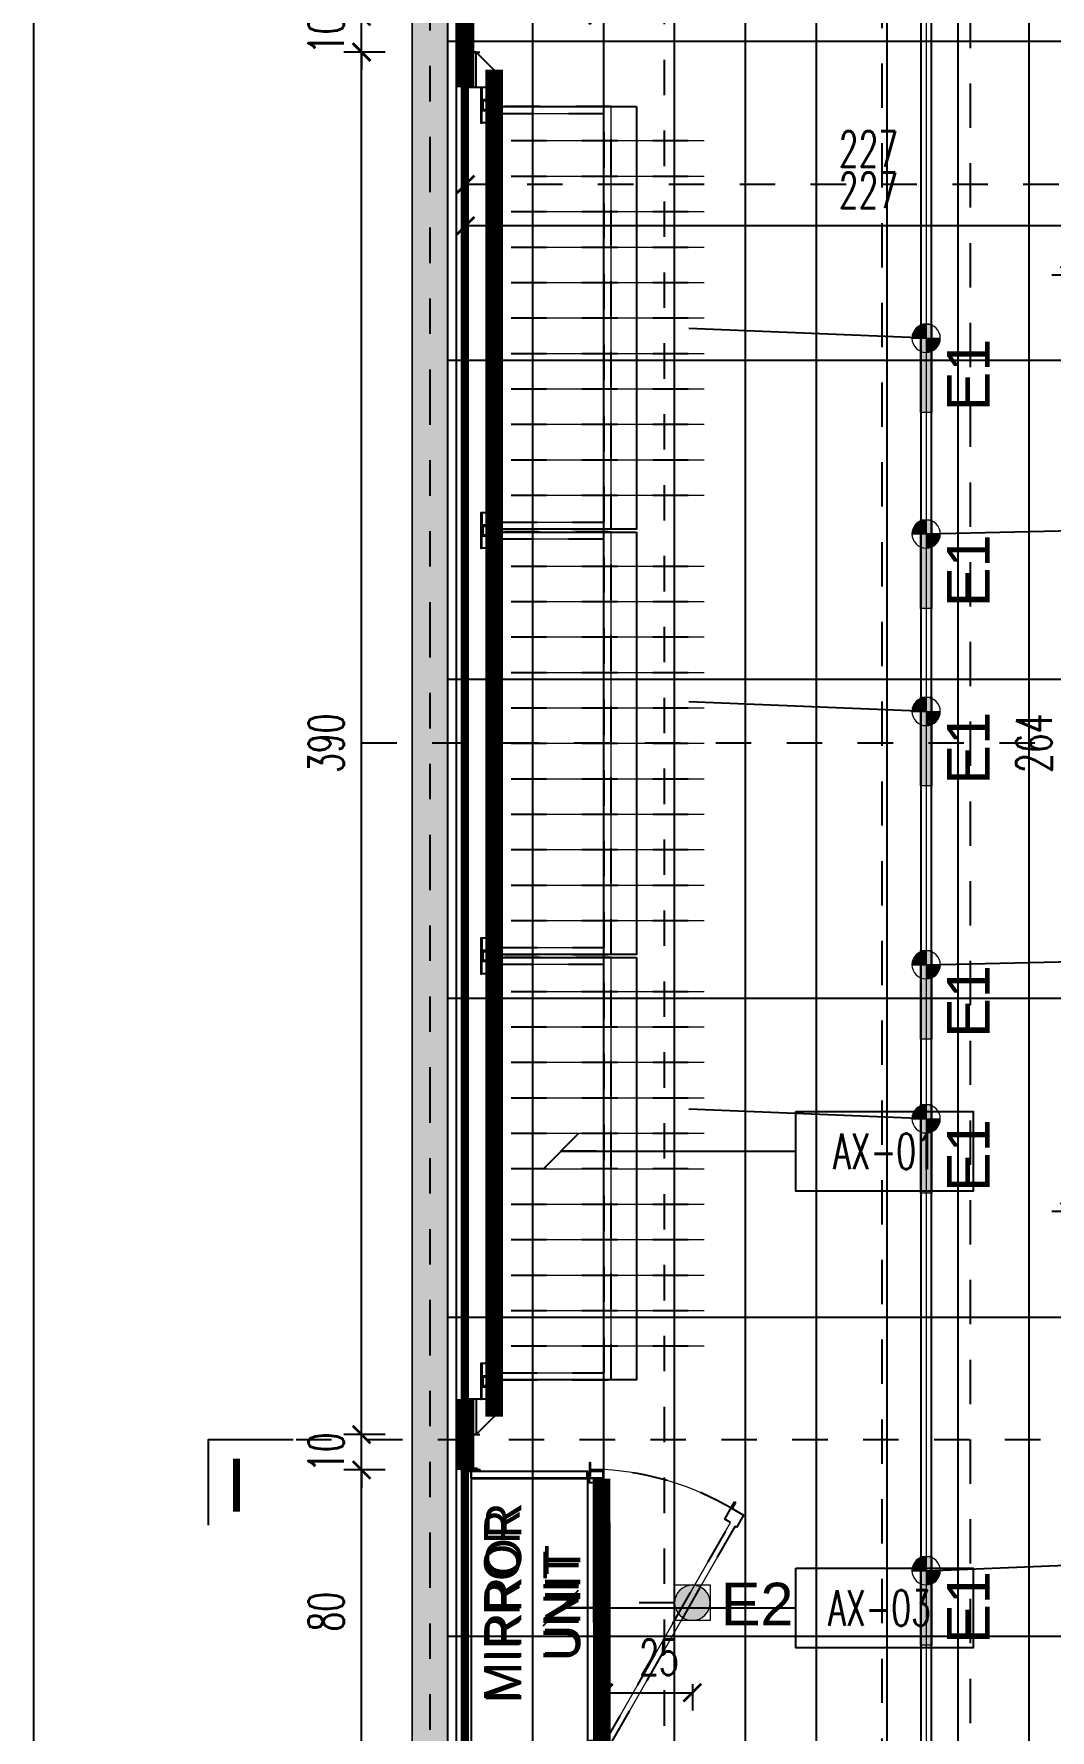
# Model space of a CAD drawing. Extents: x 214 to 401, y 14 to 126.
# Drawn here: x 305.851 to 308.718, y 77.957 to 82.742 of the extents above; entities that cross this region are included whole.
import ezdxf

# ---------------------------------------------------------------- set-up
doc = ezdxf.new("R2010")
doc.units = 0
doc.header["$LTSCALE"] = 0.25
doc.header["$MEASUREMENT"] = 0
for name, pattern in [('CONTINOUS', [0]), ('DASHDOT2', [0.5, 0.25, -0.125, 0, -0.125]), ('DASHED', [0.75, 0.5, -0.25]), ('DOT2', [0.125, 0, -0.125]), ('NASCOSTA', [0.375, 0.25, -0.125]), ('NASCOSTA2', [0.1875, 0.125, -0.0625]), ('PHANTOM2', [1.25, 0.625, -0.125, 0.125, -0.125, 0.125, -0.125]), ('TRATTEGGIATA', [0.75, 0.5, -0.25]), ('TRATTOPUNTO2', [0.5, 0.25, -0.125, 0, -0.125])]:
    doc.linetypes.add(name, pattern=pattern)
doc.layers.get('0').update_dxf_attribs({"linetype": 'CONTINUOUS'})
doc.layers.get('DEFPOINTS').update_dxf_attribs({"linetype": 'CONTINUOUS'})
for name, color, linetype in [('ax-arredo piani', 2, 'CONTINUOUS'), ('ax-arredo proiezioni', 1, 'NASCOSTA'), ('ax-arredo sez', 6, 'CONTINUOUS'), ('AX-proiez vestiti', 1, 'NASCOSTA2'), ('AX-QUOTE', 2, 'CONTINUOUS'), ('floor-tiles', 11, 'CONTINUOUS'), ('MERCHANDISING', 11, 'CONTINUOUS'), ('Pareti02', 3, 'CONTINUOUS'), ('Piani', 6, 'CONTINUOUS'), ('RIFERIMENTI', 11, 'CONTINUOUS'), ('sezioni 02', 3, 'CONTINUOUS'), ('TESTI', 3, 'CONTINUOUS'), ('VITI', 1, 'CONTINUOUS')]:
    doc.layers.add(name, color=color, linetype=linetype)
for name, color, linetype, true_color in [('ax-axis', 7, 'TRATTOPUNTO2', 0xd2844b), ('Col-neutro-pia', 7, 'TRATTEGGIATA', 0xb24e1f), ('Col-urban-pia', 7, 'CONTINOUS', 0x878787), ('LD_axis', 7, 'DASHDOT2', 0x962eff), ('LD_beam', 7, 'DASHED', 0x7ec8c8), ('LD_pointing', 7, 'CONTINUOUS', 0xff9429), ('LD_track', 7, 'CONTINUOUS', 0x7ec8c8), ('MERCHANDISING-quote', 7, 'NASCOSTA2', 0x62b5df), ('Sections', 92, 'CONTINUOUS', 0x00bd00)]:
    doc.layers.add(name, color=color, linetype=linetype, true_color=true_color)
for name, color, linetype, lineweight, true_color in [('Col-mirror-pia', 7, 'CONTINUOUS', 40, 0x8ae2ff), ('Col-rosso-pia', 7, 'CONTINUOUS', 40, 0xb24e1f), ('LD_base', 7, 'CONTINUOUS', 5, 0x646464), ('LD_light', 7, 'CONTINUOUS', 5, 0xf00000), ('R-HATCH', 7, 'CONTINUOUS', 9, 0xbababa), ('R-WALL', 7, 'CONTINUOUS', 9, 0xbababa)]:
    doc.layers.add(name, color=color, linetype=linetype, lineweight=lineweight, true_color=true_color)
doc.layers.add('LD_def-points', color=11, linetype='CONTINUOUS', lineweight=5, plot=False)
doc.layers.add('LD_quote', color=255, linetype='CONTINUOUS', lineweight=9)
doc.layers.add('LD_text', color=255, linetype='CONTINUOUS', lineweight=9)
doc.layers.add('quadro modello', color=7, linetype='CONTINUOUS', true_color=0xff531a, plot=False)
doc.layers.add('R-BORDER', color=7, linetype='PHANTOM2', true_color=0xdb0000, plot=False)
doc.styles.add('cart-inver', font='Arial.ttf')
doc.styles.add('HZDX', font='')
doc.styles.add('SIMPLEX', font='SIMPLEX.SHX', dxfattribs={"width": 0.65})
doc.styles.get("Standard").update_dxf_attribs({"font": 'Arial.ttf'})
doc.styles.get('HZDX').set_extended_font_data('DicotMedium')
doc.dimstyles.new('METRI', dxfattribs={"dimtxt": 0.2, "dimasz": 0.1, "dimexe": 0.1, "dimexo": 0.0625, "dimgap": 0.09, "dimtad": 1, "dimzin": 0, "dimdsep": 46, "dimtxsty": 'SIMPLEX', "dimblk": 'LINEET2S', "dimcen": 0.09, "dimdle": 0.1, "dimclrt": 3, "dimadec": 0, "dimazin": 0, "dimtfac": 1, "dimtix": 1, "dimtmove": 2, "dimatfit": 3, "dimldrblk": 'LINEET2S', "dimfxl": 1, "dimtolj": 1, "dimarcsym": 0})

# ---------------------------------------------------------------- blocks, each defined once
blk = doc.blocks.new('AX wall 3')
at = {"layer": 'ax-arredo piani'}
for points in [[(1.196, -0.4822), (0.004, -0.4822), (0.004, -0.0822), (1.196, -0.0822)], [(2.396, -0.4822), (1.204, -0.4822), (1.204, -0.0822), (2.396, -0.0822)], [(3.596, -0.4822), (2.404, -0.4822), (2.404, -0.0822), (3.596, -0.0822)]]:
    blk.add_lwpolyline(points, close=True, dxfattribs=at)
at = {"layer": 'ax-arredo proiezioni'}
for points in [[(0.004, -0.1022), (0.004, -0.411), (1.196, -0.411), (1.196, -0.1022)], [(0.024, -0.1022), (0.024, -0.391), (1.176, -0.391), (1.176, -0.1022)], [(1.204, -0.1022), (1.204, -0.411), (2.396, -0.411), (2.396, -0.1022)], [(1.224, -0.1022), (1.224, -0.391), (2.376, -0.391), (2.376, -0.1022)], [(2.404, -0.1022), (2.404, -0.411), (3.596, -0.411), (3.596, -0.1022)], [(2.424, -0.1022), (2.424, -0.391), (3.576, -0.391), (3.576, -0.1022)]]:
    blk.add_lwpolyline(points, dxfattribs=at)
at = {"layer": 'ax-arredo sez'}
for points in [[(-0.15, -0.03), (-0.1, -0.08), (-0.004, -0.08), (-0.004, -0.076), (-0.015, -0.076), (-0.015, -0.061), (-0.05, -0.061), (-0.05, -0.03), (-0.15, -0.03), (-0.15, -0.03)], [(3.75, -0.03), (3.7, -0.08), (3.604, -0.08), (3.604, -0.076), (3.615, -0.076), (3.615, -0.061), (3.65, -0.061), (3.65, -0.03), (3.75, -0.03), (3.75, -0.03)], [(1.185, -0.076), (1.185, -0.061), (0.015, -0.061), (0.015, -0.076), (0.004, -0.076), (0.004, -0.08), (1.196, -0.08), (1.196, -0.076), (1.185, -0.076)], [(2.385, -0.076), (2.385, -0.061), (1.215, -0.061), (1.215, -0.076), (1.204, -0.076), (1.204, -0.08), (2.396, -0.08), (2.396, -0.076), (2.385, -0.076)], [(3.585, -0.076), (3.585, -0.061), (2.415, -0.061), (2.415, -0.076), (2.404, -0.076), (2.404, -0.08), (3.596, -0.08), (3.596, -0.076), (3.585, -0.076)]]:
    blk.add_lwpolyline(points, dxfattribs=at)
for points in [[(-0.05, -0.046), (0.05, -0.046), (0.05, -0.043), (-0.05, -0.043)], [(-0.05, -0.046), (-0.015, -0.046), (-0.015, -0.061), (-0.05, -0.061)], [(-0.015, -0.076), (0.015, -0.076), (0.015, -0.046), (-0.015, -0.046)], [(0.015, -0.061), (0.05, -0.061), (0.05, -0.046), (0.015, -0.046)], [(1.15, -0.046), (1.25, -0.046), (1.25, -0.043), (1.15, -0.043)], [(1.15, -0.046), (1.185, -0.046), (1.185, -0.061), (1.15, -0.061)], [(1.185, -0.076), (1.215, -0.076), (1.215, -0.046), (1.185, -0.046)], [(1.215, -0.061), (1.25, -0.061), (1.25, -0.046), (1.215, -0.046)], [(2.35, -0.046), (2.45, -0.046), (2.45, -0.043), (2.35, -0.043)], [(2.35, -0.046), (2.385, -0.046), (2.385, -0.061), (2.35, -0.061)], [(2.385, -0.076), (2.415, -0.076), (2.415, -0.046), (2.385, -0.046)], [(2.415, -0.061), (2.45, -0.061), (2.45, -0.046), (2.415, -0.046)], [(3.55, -0.046), (3.65, -0.046), (3.65, -0.043), (3.55, -0.043)], [(3.55, -0.046), (3.585, -0.046), (3.585, -0.061), (3.55, -0.061)], [(3.585, -0.076), (3.615, -0.076), (3.615, -0.046), (3.585, -0.046)], [(3.615, -0.061), (3.65, -0.061), (3.65, -0.046), (3.615, -0.046)], [(-0.1, -0.08), (-0.004, -0.08), (-0.004, -0.081), (-0.1, -0.081)], [(-0.012, -0.073), (0.012, -0.073), (0.012, -0.049), (-0.012, -0.049)], [(1.196, -0.08), (0.004, -0.08), (0.004, -0.081), (1.196, -0.081)], [(1.188, -0.073), (1.212, -0.073), (1.212, -0.049), (1.188, -0.049)], [(2.396, -0.08), (1.204, -0.08), (1.204, -0.081), (2.396, -0.081)], [(2.388, -0.073), (2.412, -0.073), (2.412, -0.049), (2.388, -0.049)], [(3.596, -0.08), (2.404, -0.08), (2.404, -0.081), (3.596, -0.081)], [(3.588, -0.073), (3.612, -0.073), (3.612, -0.049), (3.588, -0.049)], [(3.7, -0.08), (3.604, -0.08), (3.604, -0.081), (3.7, -0.081)]]:
    blk.add_lwpolyline(points, close=True, dxfattribs=at)
at = {"layer": 'AX-proiez vestiti', "color": 1}
for p, q in [((0.1, -0.1285), (0.1, -0.6735)), ((0.2, -0.1285), (0.2, -0.6735)), ((0.3, -0.1285), (0.3, -0.6735)), ((0.4, -0.1285), (0.4, -0.6735)), ((0.5, -0.1285), (0.5, -0.6735)), ((0.6, -0.1285), (0.6, -0.6735)), ((0.7, -0.1285), (0.7, -0.6735)), ((0.8, -0.1285), (0.8, -0.6735)), ((0.9, -0.1285), (0.9, -0.6735)), ((1, -0.1285), (1, -0.6735)), ((1.1, -0.1285), (1.1, -0.6735)), ((1.3, -0.1285), (1.3, -0.6735)), ((1.4, -0.1285), (1.4, -0.6735)), ((1.5, -0.1285), (1.5, -0.6735)), ((1.6, -0.1285), (1.6, -0.6735)), ((1.7, -0.1285), (1.7, -0.6735)), ((1.8, -0.1285), (1.8, -0.6735)), ((1.9, -0.1285), (1.9, -0.6735)), ((2, -0.1285), (2, -0.6735)), ((2.1, -0.1285), (2.1, -0.6735)), ((2.2, -0.1285), (2.2, -0.6735)), ((2.3, -0.1285), (2.3, -0.6735)), ((2.5, -0.1285), (2.5, -0.6735)), ((2.6, -0.1285), (2.6, -0.6735)), ((2.7, -0.1285), (2.7, -0.6735)), ((2.8, -0.1285), (2.8, -0.6735)), ((2.9, -0.1285), (2.9, -0.6735)), ((3, -0.1285), (3, -0.6735)), ((3.1, -0.1285), (3.1, -0.6735)), ((3.2, -0.1285), (3.2, -0.6735)), ((3.3, -0.1285), (3.3, -0.6735)), ((3.4, -0.1285), (3.4, -0.6735)), ((3.5, -0.1285), (3.5, -0.6735))]:
    blk.add_line(p, q, dxfattribs=at)
at = {"layer": 'DEFPOINTS'}
for p, q in [((-0.25, -0.03), (-0.25, 0)), ((-0.15, -0.03), (-0.15, 0)), ((-0.05, -0.03), (-0.05, 0)), ((3.65, -0.03), (3.65, 0)), ((3.75, -0.03), (3.75, 0)), ((3.85, -0.03), (3.85, 0))]:
    blk.add_line(p, q, dxfattribs=at)
blk = doc.blocks.new('bullone fianco')
at = {"layer": 'VITI'}
for p, q in [((-0.0033, 0.0002), (-0.0033, 0.007)), ((-0.0003, 0.0081), (-0.0029, 0.0081)), ((-0.0003, 0.0059), (-0.0029, 0.0059)), ((-0.0003, 0.0013), (-0.0029, 0.0013)), ((-0.0003, -0.001), (-0.0003, 0.0081)), ((-0.0003, 0.0072), (-0.0003, 0.0081)), ((0, 0.0072), (-0.0003, 0.0072)), ((-0.0003, 0), (-0.0003, -0.001)), ((0, 0), (-0.0003, 0)), ((0, 0), (0, 0.0072)), ((-0.0003, -0.001), (-0.0029, -0.001))]:
    blk.add_line(p, q, dxfattribs=at)
for centre, radius, start, end in [((-0.0012, 0.007), 0.00209, 147.1328, 212.8672), ((0.0046, 0.0036), 0.00787, 163.2213, 196.7787), ((-0.0012, 0.0002), 0.00209, 147.1328, 212.8672)]:
    blk.add_arc(centre, radius, start, end, dxfattribs=at)
blk = doc.blocks.new('ax- modulo specchio')
at = {"layer": 'ax-arredo piani'}
blk.add_line((-0.76, -0.39), (-0.04, -0.39), dxfattribs=at)
for points in [[(-0.776, -0.017), (-0.024, -0.017), (-0.024, -0.344), (-0.776, -0.344)], [(-0.4, -0.379), (-0.774, -0.379), (-0.775, -0.38), (-0.775, -0.384), (-0.774, -0.385), (-0.4, -0.385), (-0.026, -0.385), (-0.025, -0.384), (-0.025, -0.38), (-0.026, -0.379)]]:
    blk.add_lwpolyline(points, close=True, dxfattribs=at)
at = {"layer": 'ax-arredo proiezioni'}
blk.add_lwpolyline([(-0.8009, -0.3504), (-0.7809, -0.3618), (-0.7819, -0.3636), (-0.7707, -0.37), (-0.7801, -0.3865), (-0.1481, -0.748), (-0.1387, -0.7315), (-0.0901, -0.7593), (-0.0916, -0.7619), (-0.1089, -0.7519), (-0.1273, -0.7841), (-0.162, -0.7642), (-0.1596, -0.7599), (-0.7846, -0.4024), (-0.787, -0.4067), (-0.8218, -0.3869), (-0.8009, -0.3504)], dxfattribs=at)
blk.add_arc((-0.8026, -0.3434), 0.805, 329.5053, 356.6109, dxfattribs=at)
at = {"layer": 'ax-arredo sez'}
for points in [[(-0.04, -0.003), (-0.04, 0), (0, 0), (0, -0.04), (-0.003, -0.04), (-0.003, -0.003), (-0.04, -0.003)], [(-0.76, -0.003), (-0.76, 0), (-0.8, 0), (-0.8, -0.04), (-0.797, -0.04), (-0.797, -0.003), (-0.76, -0.003)], [(-0.76, -0.387), (-0.76, -0.39), (-0.8, -0.39), (-0.8, -0.35), (-0.797, -0.35), (-0.797, -0.387), (-0.76, -0.387)], [(-0.04, -0.387), (-0.04, -0.39), (0, -0.39), (0, -0.35), (-0.003, -0.35), (-0.003, -0.387), (-0.04, -0.387)]]:
    blk.add_lwpolyline(points, dxfattribs=at)
for points in [[(-0.797, -0.016), (-0.797, -0.003), (-0.003, -0.003), (-0.003, -0.016)], [(-0.797, -0.345), (-0.777, -0.345), (-0.777, -0.016), (-0.797, -0.016)], [(-0.003, -0.345), (-0.023, -0.345), (-0.023, -0.016), (-0.003, -0.016)], [(-0.8, -0.347), (-0.777, -0.347), (-0.777, -0.345), (-0.8, -0.345)], [(-0.8, -0.35), (-0.777, -0.35), (-0.777, -0.348), (-0.8, -0.348)], [(-0.797, -0.387), (-0.777, -0.387), (-0.777, -0.35), (-0.797, -0.35)], [(-0.777, -0.369), (-0.764, -0.369), (-0.764, -0.35), (-0.777, -0.35)], [(-0.4, -0.369), (-0.023, -0.369), (-0.023, -0.378), (-0.4, -0.378), (-0.777, -0.378), (-0.777, -0.369)], [(-0.023, -0.369), (-0.036, -0.369), (-0.036, -0.35), (-0.023, -0.35)], [(-0.003, -0.387), (-0.023, -0.387), (-0.023, -0.35), (-0.003, -0.35)], [(-0.018, -0.3475), (-0.008, -0.3475), (-0.008, -0.3425), (-0.018, -0.3425)], [(-0.018, -0.3525), (-0.008, -0.3525), (-0.008, -0.3475), (-0.018, -0.3475)]]:
    blk.add_lwpolyline(points, close=True, dxfattribs=at)
blk.add_circle((-0.805, -0.3475), 0.004, dxfattribs=at)
at = {"layer": 'DEFPOINTS'}
for p, q in [((0, 0), (0, -0.04)), ((0.1, 0), (0.1, -0.04)), ((-0.9, 0), (-0.9, -0.04)), ((-0.8, 0), (-0.8, -0.04))]:
    blk.add_line(p, q, dxfattribs=at)
at = {"layer": 'Piani'}
blk.add_lwpolyline([(0, -0.353), (0.02, -0.353), (0.02, -0.35), (0, -0.35)], close=True, dxfattribs=at)
at = {"layer": 'sezioni 02', "color": 1}
for p, q in [((-0.798, -0.3475), (-0.812, -0.3475)), ((-0.805, -0.3405), (-0.805, -0.3545))]:
    blk.add_line(p, q, dxfattribs=at)
at = {"layer": 'sezioni 02'}
blk.add_lwpolyline([(-0.04, -0.387), (-0.04, -0.39), (0, -0.39), (0, -0.35), (-0.003, -0.35), (-0.003, -0.387), (-0.04, -0.387)], dxfattribs=at)
at = {"layer": 'VITI'}
for points in [[(0.001, -0.04), (0, -0.04), (0, 0), (0.001, 0)], [(-0.8, -0.04), (-0.801, -0.04), (-0.801, 0), (-0.8, 0)]]:
    blk.add_lwpolyline(points, close=True, dxfattribs=at)
at = {"layer": 'VITI', "xscale": -1, "rotation": 180}
blk.add_blockref('bullone fianco', (-0.801, -0.0059), dxfattribs=at)
at = {"layer": 'VITI'}
blk.add_blockref('bullone fianco', (-0.801, -0.0331), dxfattribs=at)
at = {"layer": 'VITI', "rotation": 180}
for p in [(0.001, -0.0059), (0.001, -0.0259)]:
    blk.add_blockref('bullone fianco', p, dxfattribs=at)
blk = doc.blocks.new('_ArchTick')
at = {"color": 0, "linetype": 'ByBlock', "const_width": 0.15}
blk.add_lwpolyline([(-0.5, -0.5), (0.5, 0.5)], dxfattribs=at)
blk = doc.blocks.new('*D231')
at = {"layer": 'AX-QUOTE', "color": 0, "lineweight": -2, "transparency": 16777216}
for p, q in [((306.8424, 78.691), (306.7254, 78.691)), ((306.7754, 77.891), (306.7754, 78.691)), ((306.8424, 77.891), (306.7254, 77.891))]:
    blk.add_line(p, q, dxfattribs=at)
at = {"layer": 'DEFPOINTS', "color": 0, "transparency": 16777216}
for p in [(306.7754, 78.691), (306.8924, 78.691), (306.8924, 77.891)]:
    blk.add_point(p, dxfattribs=at)
at = {"layer": 'AX-QUOTE', "color": 0, "lineweight": -2, "transparency": 16777216, "xscale": 0.05, "yscale": 0.05, "zscale": 0.05}
for p, rotation in [((306.7754, 78.691), 90), ((306.7754, 77.891), 270)]:
    blk.add_blockref('_ArchTick', p, dxfattribs=dict(at, rotation=rotation))
at = {"layer": 'AX-QUOTE', "color": 3, "transparency": 16777216, "insert": (306.6754, 78.291), "char_height": 0.1, "attachment_point": 5, "rotation": 90, "style": 'SIMPLEX'}
blk.add_mtext('\\A1;80', dxfattribs=at)
blk = doc.blocks.new('*D232')
at = {"layer": 'AX-QUOTE', "color": 0, "lineweight": -2, "transparency": 16777216}
for p, q in [((306.7754, 78.791), (306.7754, 78.841)), ((306.8424, 78.791), (306.7254, 78.791)), ((306.7754, 78.691), (306.7754, 78.791)), ((306.8424, 78.691), (306.7254, 78.691)), ((306.7754, 78.691), (306.7754, 78.641))]:
    blk.add_line(p, q, dxfattribs=at)
at = {"layer": 'DEFPOINTS', "color": 0, "transparency": 16777216}
for p in [(306.7754, 78.791), (306.8924, 78.791), (306.8924, 78.691)]:
    blk.add_point(p, dxfattribs=at)
at = {"layer": 'AX-QUOTE', "color": 0, "lineweight": -2, "transparency": 16777216, "xscale": 0.05, "yscale": 0.05, "zscale": 0.05}
for p, rotation in [((306.7754, 78.791), 270), ((306.7754, 78.691), 90)]:
    blk.add_blockref('_ArchTick', p, dxfattribs=dict(at, rotation=rotation))
at = {"layer": 'AX-QUOTE', "color": 3, "transparency": 16777216, "insert": (306.6754, 78.741), "char_height": 0.1, "attachment_point": 5, "rotation": 90, "style": 'SIMPLEX'}
blk.add_mtext('\\A1;10', dxfattribs=at)
blk = doc.blocks.new('*D233')
at = {"layer": 'AX-QUOTE', "color": 0, "lineweight": -2, "transparency": 16777216}
for p, q in [((306.8424, 82.691), (306.7254, 82.691)), ((306.7754, 78.791), (306.7754, 82.691)), ((306.8424, 78.791), (306.7254, 78.791))]:
    blk.add_line(p, q, dxfattribs=at)
at = {"layer": 'DEFPOINTS', "color": 0, "transparency": 16777216}
for p in [(306.7754, 82.691), (306.8924, 82.691), (306.8924, 78.791)]:
    blk.add_point(p, dxfattribs=at)
at = {"layer": 'AX-QUOTE', "color": 0, "lineweight": -2, "transparency": 16777216, "xscale": 0.05, "yscale": 0.05, "zscale": 0.05}
for p, rotation in [((306.7754, 82.691), 90), ((306.7754, 78.791), 270)]:
    blk.add_blockref('_ArchTick', p, dxfattribs=dict(at, rotation=rotation))
at = {"layer": 'AX-QUOTE', "color": 3, "transparency": 16777216, "insert": (306.6754, 80.741), "char_height": 0.1, "attachment_point": 5, "rotation": 90, "style": 'SIMPLEX'}
blk.add_mtext('\\A1;390', dxfattribs=at)
blk = doc.blocks.new('*D234')
at = {"layer": 'AX-QUOTE', "color": 0, "lineweight": -2, "transparency": 16777216}
for p, q in [((306.7754, 82.791), (306.7754, 82.841)), ((306.8424, 82.791), (306.7254, 82.791)), ((306.7754, 82.691), (306.7754, 82.791)), ((306.8424, 82.691), (306.7254, 82.691)), ((306.7754, 82.691), (306.7754, 82.641))]:
    blk.add_line(p, q, dxfattribs=at)
at = {"layer": 'DEFPOINTS', "color": 0, "transparency": 16777216}
for p in [(306.7754, 82.791), (306.8924, 82.791), (306.8924, 82.691)]:
    blk.add_point(p, dxfattribs=at)
at = {"layer": 'AX-QUOTE', "color": 0, "lineweight": -2, "transparency": 16777216, "xscale": 0.05, "yscale": 0.05, "zscale": 0.05}
for p, rotation in [((306.7754, 82.791), 270), ((306.7754, 82.691), 90)]:
    blk.add_blockref('_ArchTick', p, dxfattribs=dict(at, rotation=rotation))
at = {"layer": 'AX-QUOTE', "color": 3, "transparency": 16777216, "insert": (306.6754, 82.741), "char_height": 0.1, "attachment_point": 5, "rotation": 90, "style": 'SIMPLEX'}
blk.add_mtext('\\A1;10', dxfattribs=at)
blk = doc.blocks.new('*D306')
at = {"layer": 'AX-QUOTE', "color": 0, "lineweight": -2, "transparency": 16777216}
for p, q in [((307.0687, 82.1119), (307.0687, 82.2509)), ((309.3422, 82.1119), (309.3422, 82.2509)), ((309.3422, 82.2009), (307.0687, 82.2009))]:
    blk.add_line(p, q, dxfattribs=at)
at = {"layer": 'DEFPOINTS', "color": 0, "transparency": 16777216}
for p in [(307.0687, 82.2009), (307.0687, 82.0619), (309.3422, 82.0619)]:
    blk.add_point(p, dxfattribs=at)
at = {"layer": 'AX-QUOTE', "color": 0, "lineweight": -2, "transparency": 16777216, "xscale": 0.05, "yscale": 0.05, "zscale": 0.05, "rotation": 180}
blk.add_blockref('_ArchTick', (307.0687, 82.2009), dxfattribs=at)
at = {"layer": 'AX-QUOTE', "color": 0, "lineweight": -2, "transparency": 16777216, "xscale": 0.05, "yscale": 0.05, "zscale": 0.05}
blk.add_blockref('_ArchTick', (309.3422, 82.2009), dxfattribs=at)
at = {"layer": 'AX-QUOTE', "color": 3, "transparency": 16777216, "insert": (308.2054, 82.3009), "char_height": 0.1, "attachment_point": 5, "style": 'SIMPLEX'}
blk.add_mtext('\\A1;227', dxfattribs=at)
blk = doc.blocks.new('*D322')
at = {"layer": 'AX-QUOTE', "color": 0, "lineweight": -2, "transparency": 16777216}
for p, q in [((309.2072, 82.0619), (308.7227, 82.0619)), ((308.7727, 79.4202), (308.7727, 82.0619)), ((309.2072, 79.4202), (308.7227, 79.4202))]:
    blk.add_line(p, q, dxfattribs=at)
at = {"layer": 'DEFPOINTS', "color": 0, "transparency": 16777216}
for p in [(308.7727, 82.0619), (309.2572, 82.0619), (309.2572, 79.4202)]:
    blk.add_point(p, dxfattribs=at)
at = {"layer": 'AX-QUOTE', "color": 0, "lineweight": -2, "transparency": 16777216, "xscale": 0.05, "yscale": 0.05, "zscale": 0.05}
for p, rotation in [((308.7727, 82.0619), 90), ((308.7727, 79.4202), 270)]:
    blk.add_blockref('_ArchTick', p, dxfattribs=dict(at, rotation=rotation))
at = {"layer": 'AX-QUOTE', "color": 3, "transparency": 16777216, "insert": (308.6727, 80.741), "char_height": 0.1, "attachment_point": 5, "rotation": 90, "style": 'SIMPLEX'}
blk.add_mtext('\\A1;264', dxfattribs=at)
blk = doc.blocks.new('*D350')
at = {"layer": 'DEFPOINTS', "color": 0, "transparency": 16777216}
for p in [(307.0687, 82.3175), (307.0687, 82.1785), (309.3422, 82.1785)]:
    blk.add_point(p, dxfattribs=at)
at = {"layer": 'MERCHANDISING-quote', "color": 0, "lineweight": -2, "transparency": 16777216}
for p, q in [((307.0687, 82.2285), (307.0687, 82.3675)), ((309.3422, 82.2285), (309.3422, 82.3675)), ((309.3422, 82.3175), (307.0687, 82.3175))]:
    blk.add_line(p, q, dxfattribs=at)
at = {"layer": 'MERCHANDISING-quote', "color": 0, "lineweight": -2, "transparency": 16777216, "xscale": 0.05, "yscale": 0.05, "zscale": 0.05, "rotation": 180}
blk.add_blockref('_ArchTick', (307.0687, 82.3175), dxfattribs=at)
at = {"layer": 'MERCHANDISING-quote', "color": 0, "lineweight": -2, "transparency": 16777216, "xscale": 0.05, "yscale": 0.05, "zscale": 0.05}
blk.add_blockref('_ArchTick', (309.3422, 82.3175), dxfattribs=at)
at = {"layer": 'MERCHANDISING-quote', "color": 3, "transparency": 16777216, "insert": (308.2054, 82.4175), "char_height": 0.1, "attachment_point": 5, "style": 'SIMPLEX'}
blk.add_mtext('\\A1;227', dxfattribs=at)
blk = doc.blocks.new('E1-5')
at = {"layer": 'LD_light', "lineweight": 5, "ltscale": 0.5}
h = blk.add_hatch(color=256, dxfattribs=at)
h.dxf.hatch_style = 1
h.paths.add_polyline_path([(0, 0.04, 0.414214), (-0.04, 0), (0, 0)])
at = {"layer": 'LD_light', "lineweight": 5}
h = blk.add_hatch(color=256, dxfattribs=at)
h.dxf.hatch_style = 1
h.paths.add_polyline_path([(0.21, -0.0163), (0.21, 0.0163), (-0.04, 0.0163), (-0.04, -0.0163)])
at = {"layer": 'LD_light', "lineweight": 5, "ltscale": 0.5}
h = blk.add_hatch(color=256, dxfattribs=at)
h.dxf.hatch_style = 1
h.paths.add_polyline_path([(0.04, 0), (0, 0), (0, -0.04, 0.414214)])
at = {"layer": 'LD_light', "lineweight": 5}
for p, q in [((-0.04, 0), (0.04, 0)), ((0, 0.04), (0, -0.04))]:
    blk.add_line(p, q, dxfattribs=at)
blk.add_lwpolyline([(0.21, 0.0163), (-0.04, 0.0163), (-0.04, -0.0163), (0.21, -0.0163)], close=True, dxfattribs=at)
blk.add_circle((0, 0), 0.04, dxfattribs=at)
blk = doc.blocks.new('*D379')
at = {"layer": 'DEFPOINTS', "color": 0, "transparency": 16777216}
for p in [(307.4587, 78.1366, 0), (307.7087, 78.1366, 0), (307.7087, 78.0626)]:
    blk.add_point(p, dxfattribs=at)
at = {"layer": 'LD_quote', "color": 0, "lineweight": -2, "transparency": 16777216}
for p, q in [((307.4587, 78.0866), (307.4587, 78.0126)), ((307.4587, 78.0626), (307.7087, 78.0626)), ((307.7087, 78.0866), (307.7087, 78.0126))]:
    blk.add_line(p, q, dxfattribs=at)
at = {"layer": 'LD_quote', "color": 0, "lineweight": -2, "transparency": 16777216, "xscale": 0.05, "yscale": 0.05, "zscale": 0.05, "rotation": 180}
blk.add_blockref('_ArchTick', (307.4587, 78.0626), dxfattribs=at)
at = {"layer": 'LD_quote', "color": 0, "lineweight": -2, "transparency": 16777216, "xscale": 0.05, "yscale": 0.05, "zscale": 0.05}
blk.add_blockref('_ArchTick', (307.7087, 78.0626), dxfattribs=at)
at = {"layer": 'LD_quote', "color": 3, "transparency": 16777216, "insert": (307.6145, 78.1626), "char_height": 0.1, "attachment_point": 5, "style": 'SIMPLEX'}
blk.add_mtext('\\A1;{\\C256;25}', dxfattribs=at)
blk = doc.blocks.new('LINEET2S')
blk.add_line((-1, 0), (0, 0))
at = {"color": 5}
blk.add_line((0.5, 0.5), (-0.5, -0.5), dxfattribs=at)
blk = doc.blocks.new('E2-6')
at = {"layer": 'LD_light'}
h = blk.add_hatch(color=256, dxfattribs=at)
h.dxf.hatch_style = 1
edge = h.paths.add_edge_path()
edge.add_arc((0, 0), 0.05, 0, 360)
blk.add_lwpolyline([(-0.05, -0.05), (0.05, -0.05), (0.05, 0.05), (-0.05, 0.05)], close=True, dxfattribs=at)
blk.add_circle((0, 0), 0.05, dxfattribs=at)
blk = doc.blocks.new('DALIAN ASOM LIGHT')
at = {"layer": 'LD_base'}
h = blk.add_hatch(color=256, dxfattribs=at)
h.dxf.hatch_style = 1
h.paths.add_polyline_path([(-6.3068, 15.8813), (-6.3068, 2.1811), (-6.4068, 2.1811), (-6.4068, 15.8813)])
for p, q in [((-6.2818, 2.7505), (-6.2818, 14.2505)), ((-6.2568, 2.7505), (-6.2568, 14.2505)), ((-6.2268, 10.4505), (-6.2568, 10.4505)), ((-6.2568, 10.4505), (-6.2168, 10.4505)), ((-6.2268, 10.3505), (-6.2568, 10.3505)), ((-6.1283, 10.2005), (-5.5833, 10.2005)), ((-6.1283, 10.1005), (-5.5833, 10.1005)), ((-6.1283, 10.0005), (-5.5833, 10.0005)), ((-6.1283, 9.9005), (-5.5833, 9.9005)), ((-6.1283, 9.8005), (-5.5833, 9.8005)), ((-6.1283, 9.7005), (-5.5833, 9.7005)), ((-6.1283, 9.6005), (-5.5833, 9.6005)), ((-6.1283, 9.5005), (-5.5833, 9.5005)), ((-6.1283, 9.4005), (-5.5833, 9.4005)), ((-6.1283, 9.3005), (-5.5833, 9.3005)), ((-6.1283, 9.2005), (-5.5833, 9.2005)), ((-6.1283, 9.0005), (-5.5833, 9.0005)), ((-6.1283, 8.9005), (-5.5833, 8.9005)), ((-6.1283, 8.8005), (-5.5833, 8.8005)), ((-6.1283, 8.7005), (-5.5833, 8.7005)), ((-6.1283, 8.6005), (-5.5833, 8.6005)), ((-6.1283, 8.5005), (-5.5833, 8.5005)), ((-6.1283, 8.4005), (-5.5833, 8.4005)), ((-6.1283, 8.3005), (-5.5833, 8.3005)), ((-6.1283, 8.2005), (-5.5833, 8.2005)), ((-6.1283, 8.1005), (-5.5833, 8.1005)), ((-6.1283, 8.0005), (-5.5833, 8.0005)), ((-6.1283, 7.8005), (-5.5833, 7.8005)), ((-6.1283, 7.7005), (-5.5833, 7.7005)), ((-6.1283, 7.6005), (-5.5833, 7.6005)), ((-6.1283, 7.5005), (-5.5833, 7.5005)), ((-6.1283, 7.4005), (-5.5833, 7.4005)), ((-6.1283, 7.3005), (-5.5833, 7.3005)), ((-6.1283, 7.2005), (-5.5833, 7.2005)), ((-6.1283, 7.1005), (-5.5833, 7.1005)), ((-6.1283, 7.0005), (-5.5833, 7.0005)), ((-6.1283, 6.9005), (-5.5833, 6.9005)), ((-6.1283, 6.8005), (-5.5833, 6.8005)), ((-6.2268, 6.6505), (-6.2568, 6.6505)), ((-6.2268, 6.5505), (-6.2568, 6.5505)), ((-6.2568, 6.5505), (-6.2168, 6.5505)), ((-6.2268, 6.4505), (-6.2568, 6.4505)), ((-6.2568, 6.4505), (-6.2168, 6.4505)), ((-5.8668, 5.6905), (-5.8668, 6.4105))]:
    blk.add_line(p, q, dxfattribs=at)
for points in [[(-6.3068, 15.8813), (-6.3068, 2.1811), (-6.4068, 2.1811), (-6.4068, 15.8813), (-6.3068, 15.8813)], [(-6.2268, 10.4505), (-6.1768, 10.4005), (-6.1768, 10.3045), (-6.1808, 10.3045), (-6.1808, 10.3155), (-6.1958, 10.3155), (-6.1958, 10.3505), (-6.2268, 10.3505), (-6.2268, 10.4505), (-6.2268, 10.4505)], [(-6.1808, 10.2855), (-6.1958, 10.2855), (-6.1958, 9.1155), (-6.1808, 9.1155), (-6.1808, 9.1045), (-6.1768, 9.1045), (-6.1768, 10.2965), (-6.1808, 10.2965), (-6.1808, 10.2855)], [(-6.1546, 9.1045), (-5.8458, 9.1045), (-5.8458, 10.2965), (-6.1546, 10.2965)], [(-6.1546, 9.1245), (-5.8658, 9.1245), (-5.8658, 10.2765), (-6.1546, 10.2765)], [(-6.1808, 9.0855), (-6.1958, 9.0855), (-6.1958, 7.9155), (-6.1808, 7.9155), (-6.1808, 7.9045), (-6.1768, 7.9045), (-6.1768, 9.0965), (-6.1808, 9.0965), (-6.1808, 9.0855)], [(-6.1546, 7.9045), (-5.8458, 7.9045), (-5.8458, 9.0965), (-6.1546, 9.0965)], [(-6.1546, 7.9245), (-5.8658, 7.9245), (-5.8658, 9.0765), (-6.1546, 9.0765)], [(-6.1808, 7.8855), (-6.1958, 7.8855), (-6.1958, 6.7155), (-6.1808, 6.7155), (-6.1808, 6.7045), (-6.1768, 6.7045), (-6.1768, 7.8965), (-6.1808, 7.8965), (-6.1808, 7.8855)], [(-6.1546, 6.7045), (-5.8458, 6.7045), (-5.8458, 7.8965), (-6.1546, 7.8965)], [(-6.1546, 6.7245), (-5.8658, 6.7245), (-5.8658, 7.8765), (-6.1546, 7.8765)], [(-6.2268, 6.5505), (-6.1768, 6.6005), (-6.1768, 6.6965), (-6.1808, 6.6965), (-6.1808, 6.6855), (-6.1958, 6.6855), (-6.1958, 6.6505), (-6.2268, 6.6505), (-6.2268, 6.5505), (-6.2268, 6.5505)], [(-6.2538, 6.4105), (-6.2568, 6.4105), (-6.2568, 6.4505), (-6.2168, 6.4505), (-6.2168, 6.4475), (-6.2538, 6.4475), (-6.2538, 6.4105)], [(-5.8698, 6.4105), (-5.8668, 6.4105), (-5.8668, 6.4505), (-5.9068, 6.4505), (-5.9068, 6.4475), (-5.8698, 6.4475), (-5.8698, 6.4105)], [(-5.8698, 6.4105), (-5.8668, 6.4105), (-5.8668, 6.4505), (-5.9068, 6.4505), (-5.9068, 6.4475), (-5.8698, 6.4475), (-5.8698, 6.4105)], [(-5.9063, 5.6496), (-5.8949, 5.6696), (-5.8932, 5.6686), (-5.8867, 5.6799), (-5.8702, 5.6704), (-5.5088, 6.3024), (-5.5253, 6.3118), (-5.4975, 6.3604), (-5.4949, 6.3589), (-5.5048, 6.3416), (-5.4727, 6.3232), (-5.4926, 6.2885), (-5.4969, 6.291), (-5.8544, 5.666), (-5.85, 5.6635), (-5.8699, 5.6288), (-5.9063, 5.6496)]]:
    blk.add_lwpolyline(points, dxfattribs=at)
for points in [[(-6.1768, 10.4005), (-6.1768, 10.3045), (-6.1758, 10.3045), (-6.1758, 10.4005)], [(-6.2108, 10.2505), (-6.2108, 10.3505), (-6.2138, 10.3505), (-6.2138, 10.2505)], [(-6.1958, 10.3155), (-6.1958, 10.3505), (-6.2108, 10.3505), (-6.2108, 10.3155)], [(-6.1808, 10.2855), (-6.1808, 10.3155), (-6.2108, 10.3155), (-6.2108, 10.2855)], [(-6.1838, 10.2885), (-6.1838, 10.3125), (-6.2078, 10.3125), (-6.2078, 10.2885)], [(-6.1768, 10.2965), (-6.1768, 9.1045), (-6.1758, 9.1045), (-6.1758, 10.2965)], [(-5.7746, 10.2965), (-5.7746, 9.1045), (-6.1746, 9.1045), (-6.1746, 10.2965)], [(-6.2108, 10.2505), (-6.2108, 10.2855), (-6.1958, 10.2855), (-6.1958, 10.2505)], [(-6.2108, 9.0505), (-6.2108, 9.1505), (-6.2138, 9.1505), (-6.2138, 9.0505)], [(-6.1958, 9.1155), (-6.1958, 9.1505), (-6.2108, 9.1505), (-6.2108, 9.1155)], [(-6.1808, 9.0855), (-6.1808, 9.1155), (-6.2108, 9.1155), (-6.2108, 9.0855)], [(-6.1838, 9.0885), (-6.1838, 9.1125), (-6.2078, 9.1125), (-6.2078, 9.0885)], [(-6.1768, 9.0965), (-6.1768, 7.9045), (-6.1758, 7.9045), (-6.1758, 9.0965)], [(-5.7746, 9.0965), (-5.7746, 7.9045), (-6.1746, 7.9045), (-6.1746, 9.0965)], [(-6.2108, 9.0505), (-6.2108, 9.0855), (-6.1958, 9.0855), (-6.1958, 9.0505)], [(-6.2108, 7.8505), (-6.2108, 7.9505), (-6.2138, 7.9505), (-6.2138, 7.8505)], [(-6.1958, 7.9155), (-6.1958, 7.9505), (-6.2108, 7.9505), (-6.2108, 7.9155)], [(-6.1808, 7.8855), (-6.1808, 7.9155), (-6.2108, 7.9155), (-6.2108, 7.8855)], [(-6.1838, 7.8885), (-6.1838, 7.9125), (-6.2078, 7.9125), (-6.2078, 7.8885)], [(-6.1768, 7.8965), (-6.1768, 6.7045), (-6.1758, 6.7045), (-6.1758, 7.8965)], [(-5.7746, 7.8965), (-5.7746, 6.7045), (-6.1746, 6.7045), (-6.1746, 7.8965)], [(-6.2108, 7.8505), (-6.2108, 7.8855), (-6.1958, 7.8855), (-6.1958, 7.8505)], [(-6.2108, 6.6505), (-6.2108, 6.7505), (-6.2138, 6.7505), (-6.2138, 6.6505)], [(-6.1958, 6.7155), (-6.1958, 6.7505), (-6.2108, 6.7505), (-6.2108, 6.7155)], [(-6.1808, 6.6855), (-6.1808, 6.7155), (-6.2108, 6.7155), (-6.2108, 6.6855)], [(-6.1838, 6.6885), (-6.1838, 6.7125), (-6.2078, 6.7125), (-6.2078, 6.6885)], [(-6.2108, 6.6505), (-6.2108, 6.6855), (-6.1958, 6.6855), (-6.1958, 6.6505)], [(-6.1768, 6.6005), (-6.1768, 6.6965), (-6.1758, 6.6965), (-6.1758, 6.6005)], [(-5.9038, 6.4505), (-5.9038, 6.4705), (-5.9068, 6.4705), (-5.9068, 6.4505)], [(-6.2168, 6.4515), (-6.2168, 6.4505), (-6.2568, 6.4505), (-6.2568, 6.4515)], [(-6.2408, 5.6535), (-6.2538, 5.6535), (-6.2538, 6.4475), (-6.2408, 6.4475)], [(-5.9118, 6.4475), (-5.9118, 6.4275), (-6.2408, 6.4275), (-6.2408, 6.4475)], [(-6.2398, 5.6745), (-6.2398, 6.4265), (-5.9128, 6.4265), (-5.9128, 5.6745)], [(-5.9093, 6.4325), (-5.9093, 6.4425), (-5.9143, 6.4425), (-5.9143, 6.4325)], [(-5.9043, 6.4325), (-5.9043, 6.4425), (-5.9093, 6.4425), (-5.9093, 6.4325)], [(-5.8698, 6.4475), (-5.8698, 6.4275), (-5.9068, 6.4275), (-5.9068, 6.4475)], [(-5.8878, 6.4275), (-5.8878, 6.4145), (-5.9068, 6.4145), (-5.9068, 6.4275)], [(-5.8878, 6.0505), (-5.8878, 6.4275), (-5.8788, 6.4275), (-5.8788, 6.0505), (-5.8788, 5.6735), (-5.8878, 5.6735)], [(-5.8778, 6.0505), (-5.8778, 5.6765), (-5.8768, 5.6755), (-5.8728, 5.6755), (-5.8718, 5.6765), (-5.8718, 6.0505), (-5.8718, 6.4245), (-5.8728, 6.4255), (-5.8768, 6.4255), (-5.8778, 6.4245)]]:
    blk.add_lwpolyline(points, close=True, dxfattribs=at)
blk.add_arc((-5.9133, 5.6479), 0.805, 59.5053, 86.6109, dxfattribs=at)
at = {"layer": 'LD_base', "rotation": 270}
for p in [(-6.2508, 6.4515), (-6.2308, 6.4515)]:
    blk.add_blockref('bullone fianco', p, dxfattribs=at)

msp = doc.modelspace()

# ---------------------------------------------------------------- hatches: boundary and pattern name
at = {"layer": 'R-HATCH', "ltscale": 10000}
h = msp.add_hatch(color=256, dxfattribs=at)
h.dxf.hatch_style = 1
h.paths.add_polyline_path([(307.01865, 88.12182), (307.01865, 74.42159), (306.91865, 74.42159), (306.91865, 88.12182)])

# ---------------------------------------------------------------- linework, layer by layer
at = {"layer": 'ax-axis'}
msp.add_line((317.875, 80.74104), (306.68673, 80.74104), dxfattribs=at)
at = {"layer": 'Col-mirror-pia', "const_width": 0.05}
msp.add_lwpolyline([(307.45265, 78.66604), (307.45306, 77.91833)], dxfattribs=at)
at = {"layer": 'Col-neutro-pia', "const_width": 0.02}
for points in [[(307.06865, 82.59104), (307.06865, 78.89104)], [(307.06865, 78.69204), (307.06865, 77.89104)]]:
    msp.add_lwpolyline(points, dxfattribs=at)
at = {"layer": 'Col-rosso-pia', "const_width": 0.05}
for points in [[(307.06865, 82.79104), (307.06865, 82.59104)], [(307.06865, 78.89104), (307.06865, 78.69104)]]:
    msp.add_lwpolyline(points, dxfattribs=at)
at = {"layer": 'Col-urban-pia', "const_width": 0.05}
msp.add_lwpolyline([(307.14965, 78.84104), (307.14965, 82.64104)], dxfattribs=at)
at = {"layer": 'floor-tiles'}
for p, q in [((307.05865, 74.40331), (307.05865, 88.12088)), ((307.25865, 74.3635), (307.25865, 88.12088)), ((307.45865, 74.3219), (307.45865, 88.07088)), ((307.65865, 74.2785), (307.65865, 88.07088)), ((307.85865, 74.23329), (307.85865, 88.07088)), ((308.05865, 74.18625), (308.05865, 88.07088)), ((308.25865, 74.13738), (308.25865, 88.07088)), ((308.45865, 74.08667), (308.45865, 88.07088)), ((308.65865, 74.0341), (308.65865, 88.07088)), ((319.21865, 82.72088), (307.01865, 82.72088)), ((319.26865, 81.82088), (307.01865, 81.82088)), ((319.26865, 80.92088), (307.01865, 80.92088)), ((319.21865, 80.02088), (307.01865, 80.02088)), ((319.21865, 79.12088), (307.01865, 79.12088)), ((319.21865, 78.22088), (307.01865, 78.22088)), ((319.21865, 78.22088), (307.01865, 78.22088))]:
    msp.add_line(p, q, dxfattribs=at)
msp.add_lwpolyline([(319.26865, 80.76588), (319.21865, 80.76588), (319.21865, 78.60088), (319.26865, 78.60088), (319.26865, 78.20088), (318.39118, 77.32088), (314.65865, 77.32088), (314.65865, 76.25988, 0.5542469), (314.65865, 75.41188), (314.65865, 73.57761), (313.32541, 72.24052, 0.0706155), (307.01865, 74.41106), (307.01865, 88.12088), (307.43865, 88.12088), (307.43866, 88.07088), (309.25866, 88.07088), (309.25865, 88.12088), (312.65865, 88.12088)], format="xyb", dxfattribs=at)
at = {"layer": 'LD_axis'}
msp.add_line((307.65865, 78.31656, 0), (307.45865, 78.31656, 0), dxfattribs=at)
at = {"layer": 'LD_beam'}
msp.add_lwpolyline([(308.24365, 75.50209), (308.49365, 75.50209), (308.49365, 85.80868), (308.24365, 85.80868)], close=True, dxfattribs=at)
at = {"layer": 'LD_def-points'}
msp.add_line((308.36865, 85.80868), (308.36865, 75.50209), dxfattribs=at)
at = {"layer": 'LD_pointing'}
for p, q in [((308.36824, 81.88381), (307.69866, 81.91099)), ((308.36907, 81.33164), (309.11952, 81.34857)), ((308.36824, 80.83078), (307.69866, 80.85796)), ((308.36907, 80.11622), (309.13674, 80.13315)), ((308.36824, 79.68175), (307.69866, 79.70893)), ((308.36907, 78.40694), (308.7861, 78.42387))]:
    msp.add_line(p, q, dxfattribs=at)
at = {"layer": 'LD_track'}
msp.add_lwpolyline([(308.35365, 75.50209), (308.38365, 75.50209), (308.38365, 85.80868), (308.35365, 85.80868)], close=True, dxfattribs=at)
at = {"layer": 'Pareti02'}
for p, q in [((307.04365, 74.99104), (307.04365, 86.49104)), ((307.06865, 74.99104), (307.06865, 86.49104))]:
    msp.add_line(p, q, dxfattribs=at)
at = {"layer": 'quadro modello'}
msp.add_lwpolyline([(305.85095, 89.94409), (320.02666, 89.94409), (320.02666, 71.56662), (305.85095, 71.56662)], close=True, dxfattribs=at)
at = {"layer": 'R-BORDER'}
msp.add_lwpolyline([(306.96865, 74.42065), (306.96865, 88.12088), (319.26865, 88.12088), (319.26865, 78.20088), (313.32541, 72.24052, 0.0711546), (306.96865, 74.42065, 0.9122584)], format="xyb", dxfattribs=at)
at = {"layer": 'R-WALL', "ltscale": 10000}
msp.add_lwpolyline([(307.01865, 88.12182), (307.01865, 74.42159), (306.91865, 74.42159), (306.91865, 88.12182), (307.01865, 88.12182)], dxfattribs=at)
at = {"layer": 'RIFERIMENTI'}
for points in [[(308.001, 79.70243), (308.501, 79.70243), (308.501, 79.47743), (308.001, 79.47743)], [(308.001, 78.41418), (308.501, 78.41418), (308.501, 78.18918), (308.001, 78.18918)]]:
    msp.add_lwpolyline(points, close=True, dxfattribs=at)
at = {"layer": 'Sections', "linetype": 'DOT2'}
for points in [[(308.68667, 89.08913), (308.68667, 85.86946), (307.81523, 85.86946), (307.7654, 85.86946), (307.62922, 85.86946), (307.62922, 74.74059)], [(317.89061, 78.77601), (306.58255, 78.77601), (306.58255, 78.77601)]]:
    msp.add_lwpolyline(points, dxfattribs=at)
at = {"layer": 'Sections'}
msp.add_lwpolyline([(306.58255, 78.77601), (306.34222, 78.77601), (306.34222, 78.53568)], dxfattribs=at)

# ---------------------------------------------------------------- block references
at = {"layer": 'ax-arredo piani', "xscale": -1, "rotation": 90}
msp.add_blockref('ax- modulo specchio', (307.06865, 82.79104), dxfattribs=at)
at = {"layer": 'ax-arredo piani', "rotation": 90}
for name, p in [('AX wall 3', (307.06865, 78.94104)), ('ax- modulo specchio', (307.06865, 78.69104))]:
    msp.add_blockref(name, p, dxfattribs=at)
at = {"layer": 'LD_base'}
msp.add_blockref('DALIAN ASOM LIGHT', (313.32541, 72.24052), dxfattribs=at)
at = {"layer": 'LD_light', "xscale": -1, "rotation": 90}
for p in [(308.36824, 81.88381), (308.36824, 81.33164), (308.36824, 80.83078), (308.36824, 80.11622), (308.36824, 79.68175), (308.36824, 78.40694)]:
    msp.add_blockref('E1-5', p, dxfattribs=at)
at = {"layer": 'LD_light', "xscale": -1}
msp.add_blockref('E2-6', (307.70865, 78.31656, 0), dxfattribs=at)

# ---------------------------------------------------------------- texts
at = {"layer": 'LD_text', "char_height": 0.12, "attachment_point": 7, "rotation": 90}
for insert in [(308.54744, 81.67749), (308.54744, 81.12533), (308.54744, 80.62446), (308.54744, 79.9099), (308.54744, 79.47543), (308.54744, 78.20063)]:
    msp.add_mtext_dynamic_manual_height_columns('E1', width=0.3836567, gutter_width=17.5, heights=[0], dxfattribs=dict(at, insert=insert))
at = {"layer": 'LD_text', "insert": (307.99392, 78.37293), "char_height": 0.12, "attachment_point": 3}
msp.add_mtext_dynamic_manual_height_columns('E2', width=0.3836567, gutter_width=17.5, heights=[0], dxfattribs=at)
at = {"layer": 'MERCHANDISING', "insert": (307.12124, 78.30772), "char_height": 0.1, "width": 2.328512, "attachment_point": 2, "rotation": 90, "style": 'HZDX'}
msp.add_mtext('MIRROR\\PUNIT', dxfattribs=at)
at = {"layer": 'RIFERIMENTI', "char_height": 0.1, "width": 0.5824454, "attachment_point": 1, "style": 'SIMPLEX'}
for s, insert in [('\\pi0.14729;AX-01', (307.95847, 79.63993)), ('\\pi0.13337;AX-03', (307.95847, 78.35167))]:
    msp.add_mtext(s, dxfattribs=dict(at, insert=insert))
at = {"layer": 'Sections', "insert": (306.39316, 78.57332), "char_height": 0.15, "width": 1.1575076, "attachment_point": 7, "style": 'cart-inver'}
msp.add_mtext('I', dxfattribs=at)
at = {"layer": 'TESTI', "insert": (307.12583, 77.7304), "char_height": 0.1, "width": 1.1575076, "attachment_point": 1, "rotation": 90, "style": 'cart-inver'}
msp.add_mtext('\\pi0.30249;MIRROR\\P\\pi0.42323;UNIT', dxfattribs=at)

# ---------------------------------------------------------------- dimensions: what is measured, and where the dimension line sits
at = {"layer": 'AX-QUOTE'}
for base, p1, p2, override, picture, middle in [((306.77538, 82.79104), (306.89243, 82.69104), (306.89243, 82.79104), {"dimtxt": 0.1, "dimasz": 0.05, "dimexe": 0.05, "dimexo": 0.05, "dimgap": 0.05, "dimlfac": 100, "dimzin": 8, "dimblk": 'ArchTick', "dimdle": 0}, '*D234', (306.67538, 82.74104)), ((306.77538, 82.69104), (306.89243, 78.79104), (306.89243, 82.69104), {"dimtxt": 0.1, "dimasz": 0.05, "dimexe": 0.05, "dimexo": 0.05, "dimgap": 0.05, "dimlfac": 100, "dimzin": 8, "dimblk": 'ArchTick', "dimdle": 0}, '*D233', (306.67538, 80.74104)), ((308.77267, 82.06188), (309.25715, 79.42021), (309.25715, 82.06188), {"dimtxt": 0.1, "dimasz": 0.05, "dimexe": 0.05, "dimexo": 0.05, "dimgap": 0.05, "dimdec": 0, "dimlfac": 100, "dimzin": 8, "dimblk": 'ArchTick', "dimdle": 0}, '*D322', (308.67267, 80.74104)), ((306.77538, 78.79104), (306.89243, 78.69104), (306.89243, 78.79104), {"dimtxt": 0.1, "dimasz": 0.05, "dimexe": 0.05, "dimexo": 0.05, "dimgap": 0.05, "dimlfac": 100, "dimzin": 8, "dimblk": 'ArchTick', "dimdle": 0}, '*D232', (306.67538, 78.74104)), ((306.77538, 78.69104), (306.89243, 77.89104), (306.89243, 78.69104), {"dimtxt": 0.1, "dimasz": 0.05, "dimexe": 0.05, "dimexo": 0.05, "dimgap": 0.05, "dimlfac": 100, "dimzin": 8, "dimblk": 'ArchTick', "dimdle": 0}, '*D231', (306.67538, 78.29104))]:
    dim = msp.add_linear_dim(base=base, p1=p1, p2=p2, angle=90, dimstyle='METRI', override=override, dxfattribs=at)
    dim.commit()
    dim.dimension.update_dxf_attribs({"geometry": picture, "text_midpoint": middle})
dim = msp.add_linear_dim(base=(307.06865, 82.20086), p1=(309.34215, 82.06188), p2=(307.06865, 82.06188), dimstyle='METRI', override={"dimtxt": 0.1, "dimasz": 0.05, "dimexe": 0.05, "dimexo": 0.05, "dimgap": 0.05, "dimdec": 0, "dimlfac": 100, "dimzin": 8, "dimblk": 'ArchTick', "dimdle": 0}, dxfattribs=at)
dim.commit()
dim.dimension.update_dxf_attribs({"geometry": '*D306', "text_midpoint": (308.2054, 82.30086)})
at = {"layer": 'LD_quote'}
dim = msp.add_linear_dim(base=(307.70865, 78.06261), p1=(307.45865, 78.13662, 0), p2=(307.70865, 78.13662, 0), text='{\\C256;<>}', dimstyle='METRI', override={"dimtxt": 0.1, "dimasz": 0.05, "dimexe": 0.05, "dimexo": 0.05, "dimgap": 0.05, "dimlfac": 100, "dimzin": 8, "dimblk": 'ArchTick', "dimblk1": 'ArchTick', "dimblk2": 'LINEET2S', "dimdle": 0}, dxfattribs=at)
dim.commit()
dim.dimension.update_dxf_attribs({"geometry": '*D379', "text_midpoint": (307.61449, 78.16261), "dimtype": 160})
at = {"layer": 'MERCHANDISING-quote'}
dim = msp.add_linear_dim(base=(307.06865, 82.31748), p1=(309.34215, 82.1785), p2=(307.06865, 82.1785), dimstyle='METRI', override={"dimtxt": 0.1, "dimasz": 0.05, "dimexe": 0.05, "dimexo": 0.05, "dimgap": 0.05, "dimdec": 0, "dimlfac": 100, "dimzin": 8, "dimblk": 'ArchTick', "dimdle": 0}, dxfattribs=at)
dim.commit()
dim.dimension.update_dxf_attribs({"geometry": '*D350', "text_midpoint": (308.2054, 82.41748)})

# ---------------------------------------------------------------- leaders
at = {"layer": 'RIFERIMENTI', "color": 2}
for points in [[(307.33763, 79.58993), (307.93902, 79.58993), (308.001, 79.58993)], [(307.33763, 78.30168), (307.93902, 78.30168), (308.001, 78.30168)]]:
    msp.add_leader(points, dimstyle='METRI', override={"dimtxt": 0.1, "dimexe": 0.05, "dimexo": 0.05, "dimgap": 0.05, "dimlfac": 100, "dimzin": 8, "dimdle": 0}, dxfattribs=at)

doc.saveas('drawing.dxf')
